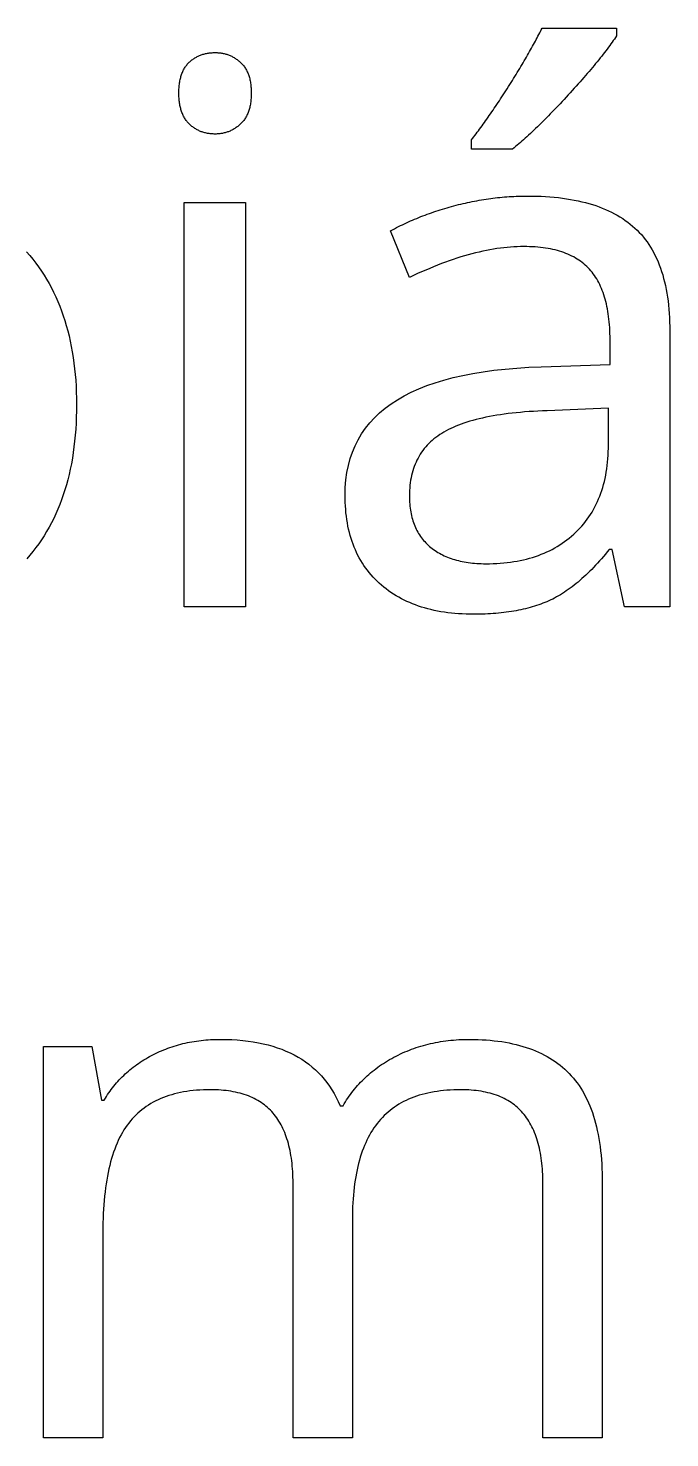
# Model space of a CAD drawing. Extents: x -419 to 419, y -275 to 1047.
# Drawn here: x -87.7 to -64.7, y 126.9 to 177.5 of the extents above; entities that cross this region are included whole.
import ezdxf

# ---------------------------------------------------------------- set-up
doc = ezdxf.new("R2010")
doc.units = 0
doc.layers.get('0').update_dxf_attribs({"linetype": 'CONTINUOUS'})

msp = doc.modelspace()

# ---------------------------------------------------------------- linework, layer by layer
for points in [[(-71.734, 173.554), (-71.693, 173.609), (-71.651, 173.664), (-71.609, 173.72), (-71.566, 173.777), (-71.524, 173.834), (-71.481, 173.893), (-71.438, 173.952), (-71.395, 174.011), (-71.352, 174.072), (-71.308, 174.133), (-71.265, 174.195), (-71.221, 174.258), (-71.177, 174.321), (-71.132, 174.385), (-71.088, 174.45), (-71.043, 174.515), (-70.998, 174.582), (-70.953, 174.649), (-70.908, 174.717), (-70.862, 174.785), (-70.816, 174.854), (-70.77, 174.924), (-70.724, 174.995), (-70.678, 175.066), (-70.631, 175.138), (-70.585, 175.211), (-70.538, 175.284), (-70.49, 175.359), (-70.443, 175.434), (-70.396, 175.508), (-70.349, 175.582), (-70.304, 175.655), (-70.258, 175.728), (-70.214, 175.8), (-70.17, 175.871), (-70.127, 175.942), (-70.084, 176.012), (-70.042, 176.082), (-70.001, 176.151), (-69.96, 176.22), (-69.92, 176.287), (-69.881, 176.355), (-69.842, 176.421), (-69.804, 176.487), (-69.766, 176.552), (-69.729, 176.617), (-69.693, 176.681), (-69.658, 176.745), (-69.623, 176.808), (-69.589, 176.87), (-69.555, 176.932), (-69.522, 176.993), (-69.49, 177.053), (-69.459, 177.113), (-69.428, 177.172), (-69.398, 177.23), (-69.368, 177.288), (-69.339, 177.345), (-69.311, 177.402), (-69.283, 177.458), (-66.606, 177.458), (-66.606, 177.181), (-66.644, 177.125), (-66.683, 177.069), (-66.724, 177.011), (-66.765, 176.952), (-66.808, 176.893), (-66.852, 176.833), (-66.898, 176.772), (-66.944, 176.71), (-66.992, 176.648), (-67.041, 176.584), (-67.091, 176.52), (-67.142, 176.455), (-67.195, 176.389), (-67.248, 176.322), (-67.303, 176.255), (-67.359, 176.186), (-67.416, 176.117), (-67.475, 176.047), (-67.534, 175.976), (-67.595, 175.904), (-67.657, 175.832), (-67.72, 175.759), (-67.785, 175.685), (-67.85, 175.61), (-67.917, 175.534), (-67.985, 175.457), (-68.054, 175.38), (-68.125, 175.302), (-68.196, 175.223), (-68.269, 175.143), (-68.343, 175.062), (-68.417, 174.982), (-68.49, 174.902), (-68.563, 174.824), (-68.635, 174.747), (-68.706, 174.671), (-68.777, 174.596), (-68.847, 174.523), (-68.917, 174.45), (-68.986, 174.379), (-69.054, 174.309), (-69.122, 174.24), (-69.189, 174.173), (-69.256, 174.106), (-69.321, 174.041), (-69.387, 173.977), (-69.451, 173.914), (-69.515, 173.853), (-69.578, 173.792), (-69.641, 173.733), (-69.703, 173.675), (-69.765, 173.618), (-69.825, 173.562), (-69.885, 173.508), (-69.945, 173.455), (-70.004, 173.402), (-70.062, 173.351), (-70.119, 173.301), (-70.176, 173.253), (-70.232, 173.205), (-70.288, 173.159), (-70.343, 173.114), (-71.817, 173.114), (-71.817, 173.447), (-71.776, 173.5)], [(-82.321, 175.176), (-82.32, 175.223), (-82.318, 175.27), (-82.315, 175.316), (-82.312, 175.361), (-82.308, 175.405), (-82.303, 175.448), (-82.297, 175.491), (-82.291, 175.532), (-82.283, 175.573), (-82.275, 175.613), (-82.266, 175.652), (-82.257, 175.69), (-82.246, 175.727), (-82.235, 175.764), (-82.223, 175.8), (-82.211, 175.834), (-82.197, 175.868), (-82.183, 175.901), (-82.168, 175.934), (-82.152, 175.965), (-82.135, 175.996), (-82.118, 176.026), (-82.1, 176.054), (-82.081, 176.083), (-82.061, 176.11), (-82.04, 176.136), (-82.019, 176.162), (-81.997, 176.186), (-81.974, 176.21), (-81.95, 176.233), (-81.926, 176.255), (-81.902, 176.277), (-81.877, 176.297), (-81.852, 176.317), (-81.826, 176.337), (-81.8, 176.355), (-81.773, 176.373), (-81.746, 176.39), (-81.719, 176.407), (-81.692, 176.422), (-81.663, 176.437), (-81.635, 176.451), (-81.606, 176.465), (-81.577, 176.478), (-81.547, 176.49), (-81.517, 176.501), (-81.487, 176.511), (-81.456, 176.521), (-81.425, 176.53), (-81.393, 176.539), (-81.361, 176.546), (-81.329, 176.553), (-81.296, 176.559), (-81.263, 176.565), (-81.23, 176.57), (-81.196, 176.574), (-81.162, 176.577), (-81.127, 176.579), (-81.092, 176.581), (-81.057, 176.582), (-81.021, 176.583), (-80.987, 176.582), (-80.953, 176.581), (-80.92, 176.579), (-80.887, 176.577), (-80.854, 176.574), (-80.821, 176.57), (-80.789, 176.565), (-80.757, 176.559), (-80.726, 176.553), (-80.694, 176.546), (-80.663, 176.538), (-80.633, 176.53), (-80.602, 176.521), (-80.572, 176.511), (-80.542, 176.5), (-80.513, 176.488), (-80.483, 176.476), (-80.454, 176.463), (-80.426, 176.449), (-80.397, 176.435), (-80.369, 176.42), (-80.341, 176.404), (-80.314, 176.387), (-80.287, 176.369), (-80.26, 176.351), (-80.233, 176.332), (-80.207, 176.312), (-80.181, 176.291), (-80.155, 176.27), (-80.13, 176.248), (-80.105, 176.225), (-80.081, 176.202), (-80.057, 176.178), (-80.034, 176.153), (-80.013, 176.127), (-79.992, 176.101), (-79.971, 176.073), (-79.952, 176.045), (-79.933, 176.016), (-79.915, 175.986), (-79.898, 175.956), (-79.882, 175.924), (-79.866, 175.892), (-79.852, 175.859), (-79.838, 175.825), (-79.825, 175.79), (-79.812, 175.755), (-79.801, 175.719), (-79.79, 175.682), (-79.78, 175.644), (-79.771, 175.605), (-79.762, 175.566), (-79.755, 175.525), (-79.748, 175.484), (-79.742, 175.442), (-79.737, 175.4), (-79.733, 175.356), (-79.729, 175.312), (-79.726, 175.267), (-79.724, 175.221), (-79.723, 175.175), (-79.723, 175.127), (-79.723, 175.08), (-79.724, 175.033), (-79.726, 174.988), (-79.729, 174.943), (-79.733, 174.898), (-79.737, 174.855), (-79.742, 174.812), (-79.748, 174.77), (-79.755, 174.729), (-79.762, 174.688), (-79.771, 174.649), (-79.78, 174.61), (-79.79, 174.572), (-79.801, 174.535), (-79.812, 174.498), (-79.825, 174.462), (-79.838, 174.427), (-79.852, 174.393), (-79.866, 174.36), (-79.882, 174.327), (-79.898, 174.295), (-79.915, 174.264), (-79.933, 174.234), (-79.952, 174.205), (-79.971, 174.176), (-79.992, 174.149), (-80.013, 174.122), (-80.034, 174.095), (-80.057, 174.07), (-80.081, 174.045), (-80.105, 174.022), (-80.13, 173.998), (-80.155, 173.976), (-80.181, 173.954), (-80.207, 173.934), (-80.233, 173.913), (-80.26, 173.894), (-80.287, 173.875), (-80.314, 173.858), (-80.341, 173.841), (-80.369, 173.824), (-80.397, 173.809), (-80.426, 173.794), (-80.454, 173.78), (-80.483, 173.767), (-80.513, 173.755), (-80.542, 173.743), (-80.572, 173.732), (-80.602, 173.722), (-80.633, 173.712), (-80.663, 173.704), (-80.694, 173.696), (-80.726, 173.689), (-80.757, 173.682), (-80.789, 173.677), (-80.821, 173.672), (-80.854, 173.668), (-80.887, 173.665), (-80.92, 173.662), (-80.953, 173.66), (-80.987, 173.659), (-81.021, 173.659), (-81.057, 173.659), (-81.092, 173.66), (-81.127, 173.662), (-81.162, 173.665), (-81.196, 173.668), (-81.23, 173.672), (-81.263, 173.677), (-81.296, 173.682), (-81.329, 173.689), (-81.361, 173.696), (-81.393, 173.704), (-81.425, 173.712), (-81.456, 173.722), (-81.487, 173.732), (-81.517, 173.743), (-81.547, 173.755), (-81.577, 173.767), (-81.606, 173.78), (-81.635, 173.794), (-81.663, 173.809), (-81.692, 173.824), (-81.719, 173.841), (-81.747, 173.858), (-81.773, 173.875), (-81.8, 173.894), (-81.826, 173.913), (-81.852, 173.934), (-81.877, 173.954), (-81.902, 173.976), (-81.926, 173.998), (-81.95, 174.022), (-81.974, 174.045), (-81.997, 174.07), (-82.019, 174.095), (-82.04, 174.122), (-82.061, 174.149), (-82.081, 174.176), (-82.1, 174.205), (-82.118, 174.234), (-82.135, 174.264), (-82.152, 174.295), (-82.168, 174.327), (-82.183, 174.36), (-82.197, 174.393), (-82.211, 174.427), (-82.223, 174.462), (-82.235, 174.498), (-82.246, 174.535), (-82.257, 174.572), (-82.266, 174.61), (-82.275, 174.649), (-82.283, 174.688), (-82.291, 174.729), (-82.297, 174.77), (-82.303, 174.812), (-82.308, 174.855), (-82.312, 174.898), (-82.315, 174.943), (-82.318, 174.988), (-82.32, 175.033), (-82.321, 175.08), (-82.322, 175.127)], [(-82.135, 156.686), (-82.135, 171.195), (-79.934, 171.195), (-79.934, 156.686)], [(-67.15, 158.411), (-67.22, 158.331), (-67.29, 158.254), (-67.36, 158.178), (-67.43, 158.103), (-67.5, 158.031), (-67.571, 157.96), (-67.641, 157.892), (-67.711, 157.825), (-67.781, 157.76), (-67.851, 157.697), (-67.921, 157.635), (-67.991, 157.576), (-68.061, 157.518), (-68.131, 157.462), (-68.201, 157.408), (-68.271, 157.355), (-68.341, 157.305), (-68.411, 157.256), (-68.481, 157.209), (-68.551, 157.164), (-68.62, 157.121), (-68.69, 157.08), (-68.76, 157.04), (-68.83, 157.002), (-68.9, 156.966), (-68.97, 156.932), (-69.039, 156.9), (-69.11, 156.869), (-69.181, 156.84), (-69.254, 156.811), (-69.327, 156.784), (-69.402, 156.757), (-69.478, 156.732), (-69.555, 156.707), (-69.633, 156.683), (-69.712, 156.661), (-69.792, 156.639), (-69.873, 156.619), (-69.956, 156.599), (-70.04, 156.581), (-70.124, 156.563), (-70.21, 156.546), (-70.297, 156.531), (-70.385, 156.516), (-70.474, 156.503), (-70.565, 156.49), (-70.656, 156.478), (-70.748, 156.468), (-70.842, 156.458), (-70.937, 156.45), (-71.033, 156.442), (-71.13, 156.435), (-71.228, 156.43), (-71.327, 156.425), (-71.428, 156.422), (-71.529, 156.419), (-71.632, 156.418), (-71.736, 156.417), (-71.874, 156.418), (-72.011, 156.422), (-72.146, 156.428), (-72.278, 156.436), (-72.409, 156.446), (-72.538, 156.459), (-72.665, 156.474), (-72.79, 156.491), (-72.913, 156.511), (-73.034, 156.533), (-73.153, 156.557), (-73.27, 156.584), (-73.385, 156.613), (-73.498, 156.644), (-73.61, 156.678), (-73.719, 156.714), (-73.826, 156.752), (-73.932, 156.793), (-74.035, 156.836), (-74.137, 156.881), (-74.237, 156.928), (-74.334, 156.978), (-74.43, 157.03), (-74.524, 157.085), (-74.616, 157.142), (-74.706, 157.201), (-74.794, 157.262), (-74.88, 157.326), (-74.964, 157.392), (-75.046, 157.46), (-75.126, 157.531), (-75.204, 157.604), (-75.279, 157.679), (-75.352, 157.755), (-75.422, 157.834), (-75.49, 157.915), (-75.555, 157.997), (-75.618, 158.082), (-75.678, 158.168), (-75.735, 158.257), (-75.79, 158.347), (-75.843, 158.439), (-75.892, 158.534), (-75.94, 158.63), (-75.984, 158.728), (-76.027, 158.828), (-76.066, 158.93), (-76.103, 159.034), (-76.138, 159.14), (-76.17, 159.248), (-76.199, 159.358), (-76.226, 159.47), (-76.25, 159.584), (-76.272, 159.7), (-76.291, 159.817), (-76.308, 159.937), (-76.322, 160.059), (-76.333, 160.182), (-76.342, 160.308), (-76.348, 160.435), (-76.352, 160.565), (-76.354, 160.696), (-76.346, 160.975), (-76.324, 161.246), (-76.288, 161.508), (-76.236, 161.761), (-76.17, 162.005), (-76.09, 162.241), (-75.994, 162.468), (-75.884, 162.686), (-75.76, 162.896), (-75.62, 163.096), (-75.466, 163.289), (-75.298, 163.472), (-75.114, 163.647), (-74.916, 163.813), (-74.704, 163.97), (-74.477, 164.119), (-74.235, 164.259), (-73.978, 164.39), (-73.707, 164.512), (-73.421, 164.626), (-73.121, 164.731), (-72.806, 164.828), (-72.476, 164.915), (-72.131, 164.994), (-71.772, 165.065), (-71.399, 165.126), (-71.01, 165.179), (-70.607, 165.223), (-70.19, 165.259), (-69.757, 165.285), (-69.31, 165.303), (-66.842, 165.382), (-66.842, 166.284), (-66.842, 166.393), (-66.845, 166.5), (-66.849, 166.606), (-66.854, 166.709), (-66.861, 166.811), (-66.869, 166.911), (-66.879, 167.009), (-66.891, 167.105), (-66.904, 167.199), (-66.919, 167.292), (-66.935, 167.382), (-66.952, 167.471), (-66.972, 167.558), (-66.992, 167.643), (-67.015, 167.726), (-67.038, 167.807), (-67.064, 167.887), (-67.091, 167.965), (-67.119, 168.04), (-67.149, 168.114), (-67.18, 168.186), (-67.213, 168.257), (-67.248, 168.325), (-67.284, 168.392), (-67.321, 168.456), (-67.36, 168.519), (-67.401, 168.58), (-67.443, 168.639), (-67.487, 168.696), (-67.532, 168.751), (-67.579, 168.805), (-67.627, 168.856), (-67.677, 168.906), (-67.729, 168.954), (-67.783, 169.001), (-67.839, 169.046), (-67.897, 169.089), (-67.956, 169.13), (-68.017, 169.17), (-68.08, 169.208), (-68.145, 169.244), (-68.212, 169.279), (-68.28, 169.312), (-68.351, 169.343), (-68.423, 169.373), (-68.497, 169.401), (-68.573, 169.427), (-68.651, 169.452), (-68.73, 169.475), (-68.812, 169.496), (-68.895, 169.515), (-68.98, 169.533), (-69.067, 169.549), (-69.156, 169.563), (-69.247, 169.576), (-69.339, 169.587), (-69.434, 169.596), (-69.53, 169.604), (-69.628, 169.61), (-69.728, 169.614), (-69.83, 169.617), (-69.934, 169.618), (-70.051, 169.616), (-70.17, 169.613), (-70.29, 169.607), (-70.411, 169.599), (-70.532, 169.589), (-70.655, 169.576), (-70.778, 169.561), (-70.903, 169.544), (-71.029, 169.524), (-71.155, 169.502), (-71.283, 169.478), (-71.411, 169.452), (-71.541, 169.423), (-71.672, 169.392), (-71.803, 169.358), (-71.936, 169.322), (-72.069, 169.284), (-72.204, 169.244), (-72.34, 169.201), (-72.476, 169.156), (-72.614, 169.109), (-72.752, 169.059), (-72.892, 169.007), (-73.032, 168.952), (-73.174, 168.896), (-73.317, 168.837), (-73.46, 168.775), (-73.605, 168.712), (-73.751, 168.646), (-73.897, 168.577), (-74.045, 168.506), (-74.72, 170.187), (-74.65, 170.224), (-74.58, 170.261), (-74.51, 170.298), (-74.439, 170.333), (-74.368, 170.369), (-74.297, 170.404), (-74.225, 170.438), (-74.152, 170.472), (-74.079, 170.505), (-74.006, 170.537), (-73.932, 170.57), (-73.858, 170.601), (-73.784, 170.632), (-73.709, 170.663), (-73.633, 170.693), (-73.557, 170.722), (-73.481, 170.751), (-73.404, 170.78), (-73.327, 170.808), (-73.25, 170.835), (-73.172, 170.862), (-73.093, 170.888), (-73.014, 170.914), (-72.935, 170.94), (-72.855, 170.964), (-72.775, 170.989), (-72.694, 171.013), (-72.613, 171.036), (-72.532, 171.059), (-72.45, 171.081), (-72.367, 171.103), (-72.285, 171.124), (-72.202, 171.144), (-72.119, 171.163), (-72.037, 171.182), (-71.954, 171.2), (-71.871, 171.218), (-71.789, 171.235), (-71.706, 171.251), (-71.623, 171.266), (-71.54, 171.281), (-71.458, 171.295), (-71.375, 171.309), (-71.292, 171.321), (-71.209, 171.333), (-71.127, 171.345), (-71.044, 171.356), (-70.961, 171.366), (-70.878, 171.375), (-70.795, 171.383), (-70.712, 171.391), (-70.63, 171.399), (-70.547, 171.405), (-70.464, 171.411), (-70.381, 171.416), (-70.298, 171.421), (-70.215, 171.425), (-70.132, 171.428), (-70.05, 171.43), (-69.967, 171.432), (-69.884, 171.433), (-69.801, 171.433), (-69.635, 171.432), (-69.471, 171.428), (-69.311, 171.422), (-69.153, 171.414), (-68.998, 171.403), (-68.846, 171.39), (-68.696, 171.374), (-68.55, 171.356), (-68.406, 171.336), (-68.265, 171.313), (-68.126, 171.288), (-67.991, 171.26), (-67.858, 171.23), (-67.728, 171.198), (-67.601, 171.163), (-67.477, 171.126), (-67.355, 171.087), (-67.237, 171.045), (-67.121, 171), (-67.008, 170.953), (-66.897, 170.904), (-66.79, 170.853), (-66.685, 170.799), (-66.583, 170.743), (-66.484, 170.684), (-66.387, 170.623), (-66.294, 170.559), (-66.203, 170.493), (-66.115, 170.425), (-66.03, 170.355), (-65.947, 170.282), (-65.868, 170.206), (-65.791, 170.127), (-65.717, 170.046), (-65.645, 169.961), (-65.576, 169.874), (-65.51, 169.784), (-65.446, 169.691), (-65.385, 169.595), (-65.326, 169.496), (-65.27, 169.394), (-65.216, 169.289), (-65.166, 169.182), (-65.117, 169.071), (-65.072, 168.958), (-65.029, 168.841), (-64.988, 168.722), (-64.951, 168.6), (-64.916, 168.475), (-64.883, 168.347), (-64.853, 168.217), (-64.826, 168.083), (-64.801, 167.946), (-64.779, 167.807), (-64.759, 167.665), (-64.742, 167.519), (-64.728, 167.371), (-64.716, 167.22), (-64.707, 167.067), (-64.701, 166.91), (-64.697, 166.75), (-64.695, 166.588), (-64.695, 156.686), (-66.327, 156.685), (-66.763, 158.748), (-66.869, 158.748), (-66.939, 158.661), (-67.009, 158.576), (-67.079, 158.492)], [(-71.038, 158.238), (-70.91, 158.243), (-70.783, 158.252), (-70.659, 158.262), (-70.536, 158.275), (-70.416, 158.29), (-70.297, 158.308), (-70.18, 158.328), (-70.065, 158.35), (-69.951, 158.374), (-69.84, 158.401), (-69.73, 158.431), (-69.622, 158.462), (-69.516, 158.496), (-69.412, 158.533), (-69.31, 158.571), (-69.209, 158.612), (-69.11, 158.656), (-69.014, 158.701), (-68.919, 158.749), (-68.825, 158.8), (-68.734, 158.853), (-68.645, 158.908), (-68.557, 158.965), (-68.471, 159.025), (-68.387, 159.088), (-68.305, 159.152), (-68.224, 159.219), (-68.146, 159.289), (-68.069, 159.36), (-67.995, 159.434), (-67.923, 159.509), (-67.854, 159.586), (-67.787, 159.665), (-67.722, 159.746), (-67.66, 159.829), (-67.6, 159.913), (-67.543, 160), (-67.488, 160.088), (-67.436, 160.179), (-67.386, 160.271), (-67.338, 160.365), (-67.293, 160.461), (-67.251, 160.559), (-67.21, 160.658), (-67.173, 160.76), (-67.137, 160.863), (-67.104, 160.969), (-67.074, 161.076), (-67.046, 161.185), (-67.02, 161.296), (-66.997, 161.408), (-66.976, 161.523), (-66.958, 161.639), (-66.942, 161.758), (-66.929, 161.878), (-66.918, 162), (-66.909, 162.124), (-66.903, 162.25), (-66.9, 162.377), (-66.898, 162.507), (-66.898, 163.821), (-69.099, 163.726), (-69.267, 163.72), (-69.431, 163.712), (-69.593, 163.703), (-69.751, 163.692), (-69.907, 163.681), (-70.059, 163.667), (-70.209, 163.653), (-70.355, 163.637), (-70.499, 163.62), (-70.639, 163.602), (-70.776, 163.582), (-70.911, 163.561), (-71.042, 163.539), (-71.17, 163.515), (-71.295, 163.49), (-71.417, 163.464), (-71.537, 163.436), (-71.653, 163.407), (-71.766, 163.377), (-71.876, 163.346), (-71.983, 163.313), (-72.087, 163.279), (-72.187, 163.243), (-72.285, 163.206), (-72.38, 163.168), (-72.472, 163.129), (-72.56, 163.088), (-72.646, 163.047), (-72.729, 163.003), (-72.808, 162.959), (-72.885, 162.913), (-72.958, 162.866), (-73.03, 162.817), (-73.098, 162.766), (-73.165, 162.714), (-73.229, 162.66), (-73.29, 162.604), (-73.349, 162.547), (-73.406, 162.488), (-73.46, 162.427), (-73.512, 162.365), (-73.562, 162.3), (-73.609, 162.235), (-73.653, 162.167), (-73.696, 162.098), (-73.735, 162.027), (-73.773, 161.955), (-73.808, 161.881), (-73.84, 161.805), (-73.871, 161.728), (-73.898, 161.648), (-73.924, 161.568), (-73.947, 161.485), (-73.967, 161.401), (-73.985, 161.315), (-74.001, 161.228), (-74.015, 161.139), (-74.025, 161.048), (-74.034, 160.956), (-74.04, 160.862), (-74.044, 160.766), (-74.045, 160.669), (-74.044, 160.593), (-74.042, 160.518), (-74.038, 160.444), (-74.033, 160.371), (-74.026, 160.3), (-74.018, 160.229), (-74.008, 160.16), (-73.997, 160.092), (-73.984, 160.026), (-73.969, 159.96), (-73.954, 159.896), (-73.936, 159.832), (-73.917, 159.77), (-73.897, 159.709), (-73.875, 159.65), (-73.852, 159.591), (-73.827, 159.534), (-73.801, 159.478), (-73.773, 159.423), (-73.744, 159.369), (-73.713, 159.317), (-73.68, 159.265), (-73.646, 159.215), (-73.611, 159.166), (-73.574, 159.118), (-73.536, 159.072), (-73.496, 159.026), (-73.454, 158.982), (-73.412, 158.939), (-73.367, 158.897), (-73.321, 158.856), (-73.274, 158.817), (-73.226, 158.779), (-73.176, 158.742), (-73.126, 158.706), (-73.074, 158.672), (-73.02, 158.639), (-72.966, 158.607), (-72.91, 158.576), (-72.854, 158.547), (-72.796, 158.519), (-72.736, 158.493), (-72.676, 158.467), (-72.614, 158.443), (-72.551, 158.421), (-72.487, 158.399), (-72.422, 158.379), (-72.355, 158.36), (-72.288, 158.343), (-72.219, 158.327), (-72.149, 158.312), (-72.077, 158.298), (-72.005, 158.286), (-71.931, 158.275), (-71.856, 158.265), (-71.78, 158.256), (-71.703, 158.249), (-71.625, 158.243), (-71.545, 158.239), (-71.464, 158.235), (-71.383, 158.234), (-71.299, 158.233), (-71.168, 158.234)], [(-69.269, 136.512), (-69.277, 136.611), (-69.287, 136.708), (-69.298, 136.803), (-69.311, 136.897), (-69.325, 136.988), (-69.34, 137.078), (-69.358, 137.166), (-69.376, 137.253), (-69.396, 137.338), (-69.418, 137.421), (-69.441, 137.502), (-69.466, 137.581), (-69.492, 137.659), (-69.52, 137.735), (-69.549, 137.809), (-69.579, 137.882), (-69.611, 137.953), (-69.645, 138.021), (-69.68, 138.089), (-69.717, 138.154), (-69.755, 138.218), (-69.795, 138.28), (-69.836, 138.34), (-69.879, 138.398), (-69.923, 138.455), (-69.968, 138.51), (-70.016, 138.563), (-70.064, 138.615), (-70.115, 138.665), (-70.167, 138.713), (-70.221, 138.759), (-70.277, 138.804), (-70.334, 138.847), (-70.393, 138.888), (-70.453, 138.927), (-70.515, 138.965), (-70.579, 139.001), (-70.645, 139.035), (-70.712, 139.067), (-70.78, 139.098), (-70.851, 139.127), (-70.923, 139.154), (-70.997, 139.179), (-71.072, 139.203), (-71.149, 139.224), (-71.228, 139.244), (-71.308, 139.263), (-71.39, 139.279), (-71.473, 139.294), (-71.559, 139.307), (-71.646, 139.319), (-71.734, 139.328), (-71.824, 139.336), (-71.916, 139.342), (-72.01, 139.347), (-72.105, 139.349), (-72.201, 139.35), (-72.329, 139.349), (-72.454, 139.345), (-72.577, 139.339), (-72.698, 139.331), (-72.817, 139.32), (-72.933, 139.307), (-73.048, 139.292), (-73.16, 139.274), (-73.27, 139.254), (-73.378, 139.231), (-73.484, 139.207), (-73.587, 139.179), (-73.689, 139.15), (-73.788, 139.118), (-73.885, 139.083), (-73.98, 139.046), (-74.073, 139.007), (-74.163, 138.966), (-74.252, 138.922), (-74.338, 138.876), (-74.422, 138.827), (-74.503, 138.776), (-74.583, 138.722), (-74.661, 138.667), (-74.736, 138.608), (-74.809, 138.548), (-74.88, 138.485), (-74.949, 138.419), (-75.015, 138.352), (-75.08, 138.282), (-75.142, 138.209), (-75.202, 138.134), (-75.261, 138.057), (-75.317, 137.977), (-75.371, 137.895), (-75.424, 137.81), (-75.474, 137.722), (-75.523, 137.632), (-75.569, 137.539), (-75.614, 137.444), (-75.656, 137.346), (-75.697, 137.246), (-75.736, 137.143), (-75.772, 137.037), (-75.807, 136.929), (-75.84, 136.818), (-75.87, 136.705), (-75.899, 136.589), (-75.926, 136.471), (-75.95, 136.35), (-75.973, 136.226), (-75.994, 136.1), (-76.013, 135.971), (-76.03, 135.84), (-76.044, 135.706), (-76.057, 135.57), (-76.068, 135.431), (-76.077, 135.289), (-76.084, 135.145), (-76.089, 134.998), (-76.092, 134.849), (-76.093, 134.697), (-76.093, 126.854), (-78.223, 126.854), (-78.223, 135.992), (-78.224, 136.1), (-78.226, 136.205), (-78.23, 136.309), (-78.235, 136.412), (-78.242, 136.512), (-78.25, 136.611), (-78.26, 136.708), (-78.271, 136.803), (-78.284, 136.896), (-78.298, 136.988), (-78.314, 137.078), (-78.331, 137.166), (-78.35, 137.253), (-78.37, 137.338), (-78.392, 137.421), (-78.415, 137.502), (-78.44, 137.581), (-78.466, 137.659), (-78.494, 137.735), (-78.523, 137.809), (-78.553, 137.882), (-78.586, 137.952), (-78.619, 138.021), (-78.654, 138.089), (-78.691, 138.154), (-78.729, 138.218), (-78.768, 138.28), (-78.809, 138.34), (-78.852, 138.398), (-78.896, 138.455), (-78.941, 138.51), (-78.988, 138.563), (-79.037, 138.615), (-79.088, 138.665), (-79.14, 138.713), (-79.194, 138.759), (-79.25, 138.804), (-79.308, 138.847), (-79.367, 138.888), (-79.427, 138.927), (-79.49, 138.965), (-79.554, 139.001), (-79.62, 139.035), (-79.687, 139.067), (-79.756, 139.098), (-79.827, 139.126), (-79.9, 139.154), (-79.974, 139.179), (-80.05, 139.202), (-80.127, 139.224), (-80.207, 139.244), (-80.287, 139.263), (-80.37, 139.279), (-80.454, 139.294), (-80.54, 139.307), (-80.628, 139.318), (-80.717, 139.328), (-80.808, 139.336), (-80.9, 139.342), (-80.994, 139.346), (-81.09, 139.349), (-81.188, 139.35), (-81.316, 139.349), (-81.442, 139.345), (-81.566, 139.339), (-81.687, 139.33), (-81.806, 139.319), (-81.923, 139.305), (-82.038, 139.289), (-82.151, 139.27), (-82.261, 139.249), (-82.369, 139.225), (-82.475, 139.199), (-82.579, 139.171), (-82.68, 139.14), (-82.779, 139.106), (-82.876, 139.07), (-82.971, 139.031), (-83.063, 138.99), (-83.153, 138.946), (-83.241, 138.9), (-83.327, 138.852), (-83.411, 138.801), (-83.492, 138.747), (-83.571, 138.691), (-83.648, 138.632), (-83.722, 138.571), (-83.795, 138.508), (-83.865, 138.441), (-83.933, 138.373), (-83.998, 138.302), (-84.062, 138.228), (-84.123, 138.152), (-84.182, 138.073), (-84.239, 137.991), (-84.294, 137.906), (-84.347, 137.817), (-84.399, 137.725), (-84.448, 137.631), (-84.496, 137.532), (-84.541, 137.431), (-84.585, 137.327), (-84.626, 137.219), (-84.666, 137.108), (-84.704, 136.994), (-84.739, 136.877), (-84.773, 136.757), (-84.805, 136.633), (-84.835, 136.507), (-84.863, 136.377), (-84.889, 136.244), (-84.913, 136.107), (-84.935, 135.968), (-84.956, 135.825), (-84.974, 135.679), (-84.991, 135.53), (-85.005, 135.378), (-85.018, 135.222), (-85.028, 135.064), (-85.037, 134.902), (-85.044, 134.737), (-85.048, 134.569), (-85.051, 134.397), (-85.052, 134.223), (-85.052, 126.854), (-87.182, 126.854), (-87.182, 140.9), (-85.451, 140.9), (-85.104, 138.979), (-85.001, 138.979), (-84.961, 139.044), (-84.921, 139.109), (-84.88, 139.173), (-84.837, 139.235), (-84.794, 139.297), (-84.749, 139.358), (-84.704, 139.418), (-84.657, 139.478), (-84.61, 139.536), (-84.561, 139.593), (-84.511, 139.649), (-84.461, 139.705), (-84.409, 139.759), (-84.356, 139.813), (-84.302, 139.865), (-84.248, 139.917), (-84.192, 139.968), (-84.135, 140.017), (-84.077, 140.066), (-84.018, 140.114), (-83.958, 140.161), (-83.897, 140.207), (-83.835, 140.252), (-83.772, 140.297), (-83.708, 140.34), (-83.643, 140.382), (-83.577, 140.424), (-83.509, 140.464), (-83.441, 140.504), (-83.372, 140.542), (-83.302, 140.58), (-83.231, 140.617), (-83.159, 140.652), (-83.087, 140.687), (-83.014, 140.72), (-82.941, 140.751), (-82.867, 140.782), (-82.792, 140.811), (-82.717, 140.84), (-82.642, 140.867), (-82.566, 140.893), (-82.489, 140.917), (-82.412, 140.941), (-82.334, 140.963), (-82.256, 140.984), (-82.177, 141.004), (-82.098, 141.022), (-82.018, 141.04), (-81.937, 141.056), (-81.856, 141.071), (-81.774, 141.085), (-81.692, 141.097), (-81.61, 141.109), (-81.526, 141.119), (-81.443, 141.128), (-81.358, 141.136), (-81.273, 141.142), (-81.188, 141.148), (-81.102, 141.152), (-81.016, 141.155), (-80.929, 141.157), (-80.841, 141.157), (-80.631, 141.155), (-80.425, 141.148), (-80.224, 141.135), (-80.028, 141.118), (-79.837, 141.095), (-79.65, 141.068), (-79.468, 141.036), (-79.291, 140.999), (-79.119, 140.957), (-78.951, 140.909), (-78.788, 140.857), (-78.63, 140.8), (-78.477, 140.738), (-78.328, 140.671), (-78.184, 140.599), (-78.045, 140.522), (-77.911, 140.441), (-77.781, 140.354), (-77.656, 140.262), (-77.536, 140.165), (-77.421, 140.063), (-77.31, 139.957), (-77.204, 139.845), (-77.103, 139.728), (-77.007, 139.607), (-76.915, 139.48), (-76.829, 139.349), (-76.747, 139.212), (-76.669, 139.071), (-76.597, 138.924), (-76.529, 138.773), (-76.426, 138.773), (-76.385, 138.843), (-76.343, 138.913), (-76.299, 138.982), (-76.254, 139.049), (-76.209, 139.116), (-76.161, 139.182), (-76.113, 139.247), (-76.064, 139.311), (-76.013, 139.374), (-75.961, 139.436), (-75.908, 139.497), (-75.854, 139.557), (-75.799, 139.616), (-75.743, 139.674), (-75.685, 139.731), (-75.626, 139.788), (-75.566, 139.843), (-75.505, 139.897), (-75.443, 139.951), (-75.379, 140.003), (-75.314, 140.055), (-75.249, 140.105), (-75.181, 140.154), (-75.113, 140.203), (-75.044, 140.25), (-74.973, 140.297), (-74.901, 140.343), (-74.829, 140.387), (-74.754, 140.431), (-74.679, 140.473), (-74.603, 140.515), (-74.525, 140.556), (-74.447, 140.595), (-74.369, 140.633), (-74.289, 140.67), (-74.209, 140.706), (-74.129, 140.74), (-74.047, 140.772), (-73.965, 140.804), (-73.882, 140.834), (-73.799, 140.863), (-73.714, 140.89), (-73.629, 140.916), (-73.544, 140.941), (-73.457, 140.964), (-73.37, 140.986), (-73.282, 141.007), (-73.194, 141.026), (-73.105, 141.044), (-73.015, 141.061), (-72.924, 141.077), (-72.833, 141.091), (-72.741, 141.103), (-72.648, 141.115), (-72.555, 141.125), (-72.461, 141.133), (-72.366, 141.141), (-72.271, 141.147), (-72.174, 141.151), (-72.078, 141.155), (-71.98, 141.157), (-71.882, 141.157), (-71.729, 141.156), (-71.579, 141.152), (-71.431, 141.146), (-71.286, 141.137), (-71.143, 141.125), (-71.003, 141.111), (-70.865, 141.095), (-70.73, 141.076), (-70.597, 141.054), (-70.467, 141.03), (-70.339, 141.003), (-70.214, 140.974), (-70.091, 140.942), (-69.97, 140.907), (-69.853, 140.87), (-69.737, 140.831), (-69.624, 140.789), (-69.514, 140.744), (-69.406, 140.697), (-69.301, 140.647), (-69.198, 140.595), (-69.098, 140.54), (-69, 140.483), (-68.905, 140.423), (-68.812, 140.36), (-68.721, 140.295), (-68.634, 140.228), (-68.548, 140.158), (-68.465, 140.085), (-68.385, 140.01), (-68.307, 139.933), (-68.232, 139.852), (-68.159, 139.769), (-68.089, 139.682), (-68.021, 139.592), (-67.955, 139.5), (-67.892, 139.404), (-67.832, 139.305), (-67.774, 139.203), (-67.718, 139.099), (-67.665, 138.991), (-67.614, 138.88), (-67.566, 138.766), (-67.52, 138.649), (-67.477, 138.529), (-67.436, 138.405), (-67.398, 138.279), (-67.362, 138.15), (-67.329, 138.018), (-67.298, 137.882), (-67.27, 137.744), (-67.244, 137.602), (-67.22, 137.458), (-67.199, 137.31), (-67.181, 137.16), (-67.165, 137.006), (-67.151, 136.849), (-67.14, 136.689), (-67.131, 136.526), (-67.125, 136.36), (-67.121, 136.191), (-67.12, 136.019), (-67.12, 126.854), (-69.25, 126.854), (-69.25, 135.992), (-69.251, 136.1), (-69.253, 136.206), (-69.257, 136.309), (-69.262, 136.412)]]:
    msp.add_lwpolyline(points, close=True)
msp.add_lwpolyline([(-87.791, 169.432), (-87.677, 169.3), (-87.567, 169.165), (-87.46, 169.026), (-87.358, 168.885), (-87.259, 168.741), (-87.164, 168.594), (-87.072, 168.444), (-86.985, 168.291), (-86.901, 168.135), (-86.82, 167.976), (-86.744, 167.814), (-86.671, 167.649), (-86.602, 167.481), (-86.537, 167.31), (-86.475, 167.136), (-86.417, 166.959), (-86.363, 166.78), (-86.312, 166.597), (-86.266, 166.411), (-86.223, 166.222), (-86.184, 166.03), (-86.148, 165.836), (-86.116, 165.638), (-86.088, 165.437), (-86.064, 165.234), (-86.043, 165.027), (-86.027, 164.817), (-86.014, 164.605), (-86.004, 164.389), (-85.999, 164.171), (-85.997, 163.949), (-85.999, 163.722), (-86.004, 163.498), (-86.013, 163.278), (-86.026, 163.06), (-86.043, 162.846), (-86.064, 162.635), (-86.088, 162.427), (-86.116, 162.223), (-86.147, 162.022), (-86.183, 161.823), (-86.222, 161.629), (-86.265, 161.437), (-86.311, 161.249), (-86.361, 161.063), (-86.415, 160.881), (-86.473, 160.703), (-86.535, 160.527), (-86.6, 160.355), (-86.669, 160.186), (-86.741, 160.02), (-86.817, 159.858), (-86.898, 159.698), (-86.981, 159.542), (-87.069, 159.389), (-87.16, 159.24), (-87.255, 159.093), (-87.353, 158.95), (-87.456, 158.81), (-87.562, 158.674), (-87.672, 158.54), (-87.785, 158.41)])

doc.saveas('drawing.dxf')
